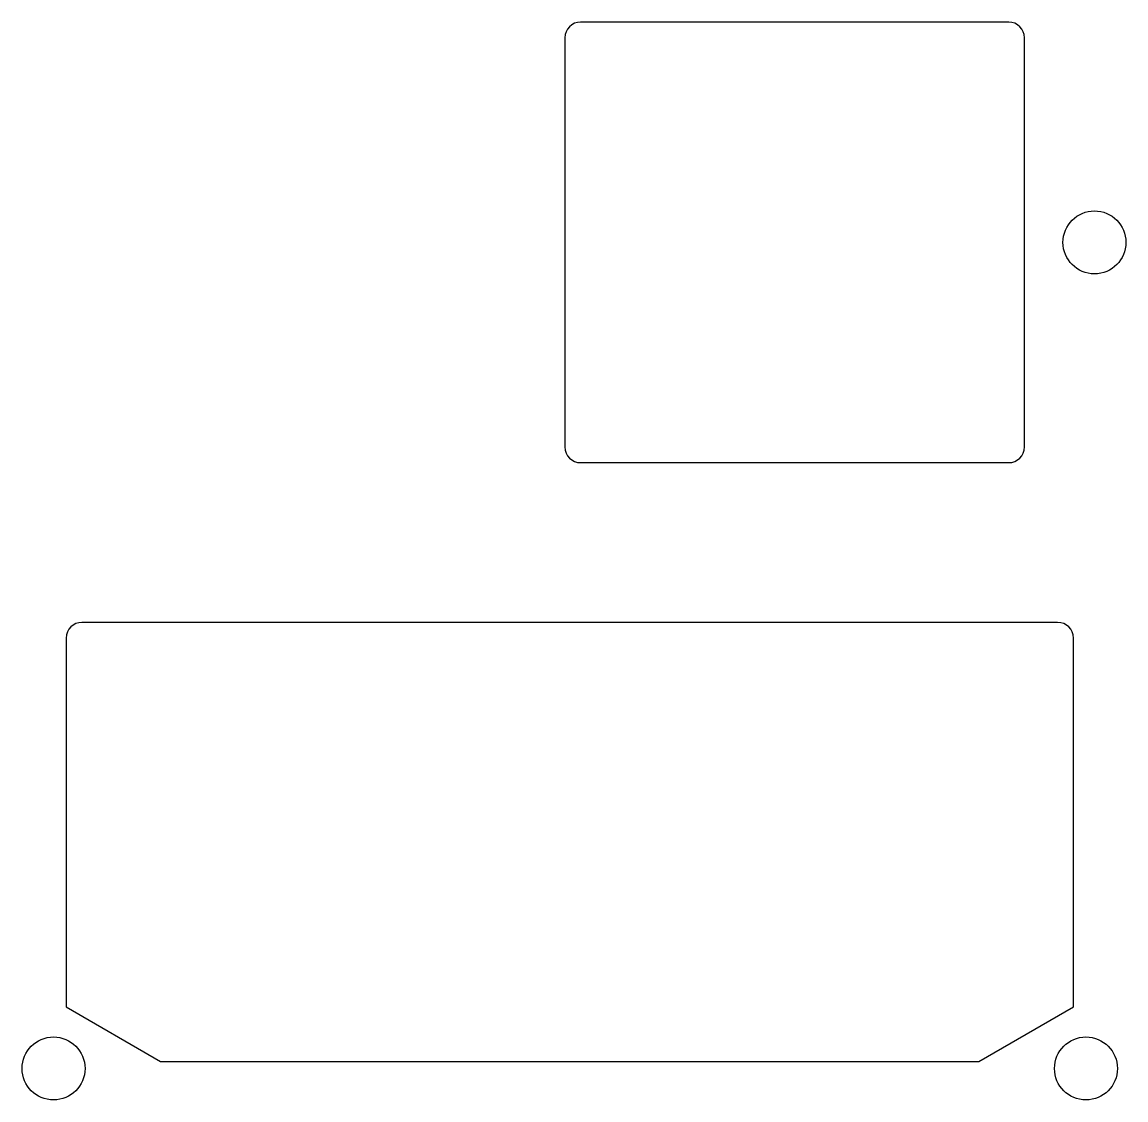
# Model space of a CAD drawing. Header units: millimetres. Extents: x 237.4 to 272.5, y -46.3 to -12.1.
import ezdxf

# ---------------------------------------------------------------- set-up
doc = ezdxf.new("R2010")
doc.units = ezdxf.units.MM
doc.header["$MEASUREMENT"] = 0

msp = doc.modelspace()

# ---------------------------------------------------------------- linework, layer by layer
for points in [[(254.6375, -12.55), (254.6375, -25.55, 0.41421239), (255.1375, -26.05), (268.7375, -26.05, 0.41421356), (269.2375, -25.55), (269.2375, -12.55, 0.41421356), (268.7375, -12.05), (255.1375, -12.05, 0.41421239)], [(238.79375, -31.625), (238.79375, -43.343), (241.79375, -45.075), (267.79375, -45.075), (270.79375, -43.343), (270.79375, -31.625, 0.41421356), (270.29375, -31.125), (239.29375, -31.125, 0.41421239)]]:
    msp.add_lwpolyline(points, format="xyb", close=True)
for centre in [(271.4625, -19.05), (238.39375, -45.3), (271.19375, -45.3)]:
    msp.add_circle(centre, 1)

doc.saveas('drawing.dxf')
